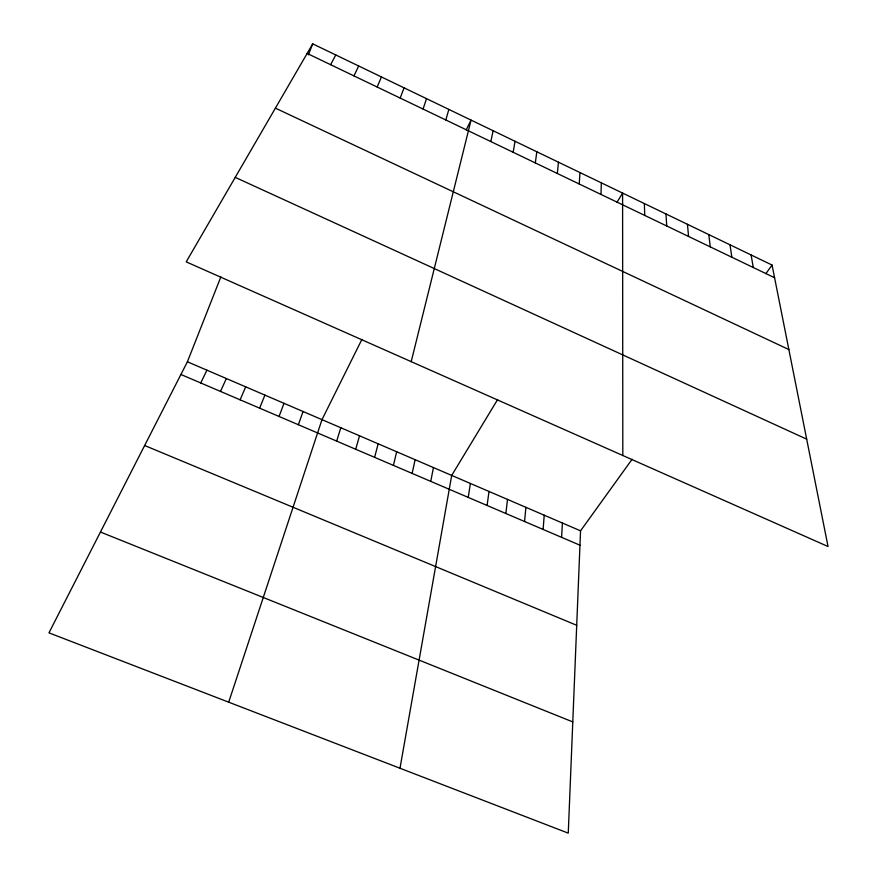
<?xml version="1.0" encoding="UTF-8"?>
<svg xmlns="http://www.w3.org/2000/svg" width="877" height="877" viewBox="0 0 877 877"><rect width="100%" height="100%" fill="white"/><g stroke="black" fill="none" stroke-linecap="round" stroke-linejoin="round"><path stroke-width="1.32" d="M600.986 194.431L601.348 182.844M632.142 459.219L580.552 530.826L568.263 833.15L48.959 632.854L187.404 361.784L220.894 276.803M561.587 537.349L562.431 523.032M579.237 183.995L579.971 172.55M543.115 529.445L544.222 515.194M524.545 521.497L525.915 507.323M557.355 173.493L558.452 162.19M505.876 513.516L507.509 499.408M535.321 162.925L536.812 151.765M487.097 505.481L489.004 491.46M468.23 497.402L470.401 483.457M513.155 152.291L515.029 141.274M399.989 768.252L451.699 475.422L497.621 399.55M430.739 481.363L433.457 467.573M490.846 141.581L493.115 130.717M412.124 473.405L415.117 459.691M393.411 465.402L396.678 451.765M411.203 361.653L471.059 120.105L466.202 129.851M374.611 457.355L378.151 443.795M355.7 449.265L359.526 435.781M445.812 119.974L448.86 109.417M336.691 441.131L340.802 427.735M228.7 702.181L321.98 419.644L361.927 339.355M423.065 109.066L426.529 98.662M298.366 424.731L303.058 411.51M400.186 98.081L404.056 87.832M279.05 416.465L284.027 403.332M308.375 54.856L312.705 43.85L772.056 265.051L828.041 546.524L186.209 261.861L312.705 43.85M259.636 408.167L264.909 395.11M377.154 87.031L381.44 76.946M240.112 399.813L245.692 386.845M220.489 391.416L226.365 378.535M353.968 75.904L358.671 65.983M200.756 382.964L206.928 370.182M330.629 64.712L335.77 54.955M617.046 202.236L622.593 193.072L622.813 455.503M765.862 273.646L772.056 265.051M100.449 532.032L572.78 721.903M144.639 445.505L576.715 625.301M180.914 374.479L579.971 545.209M187.404 361.784L580.552 530.826M235.233 177.373L806.687 439.158M275.411 108.145L788.861 349.561M307.147 53.431L774.577 277.735M751.107 254.955L753.277 267.507M730.015 244.804L731.846 257.224M708.802 234.587L710.271 246.875M687.447 224.304L688.566 236.461M665.972 213.955L666.717 225.981M644.354 203.552L644.727 215.424"/></g></svg>
